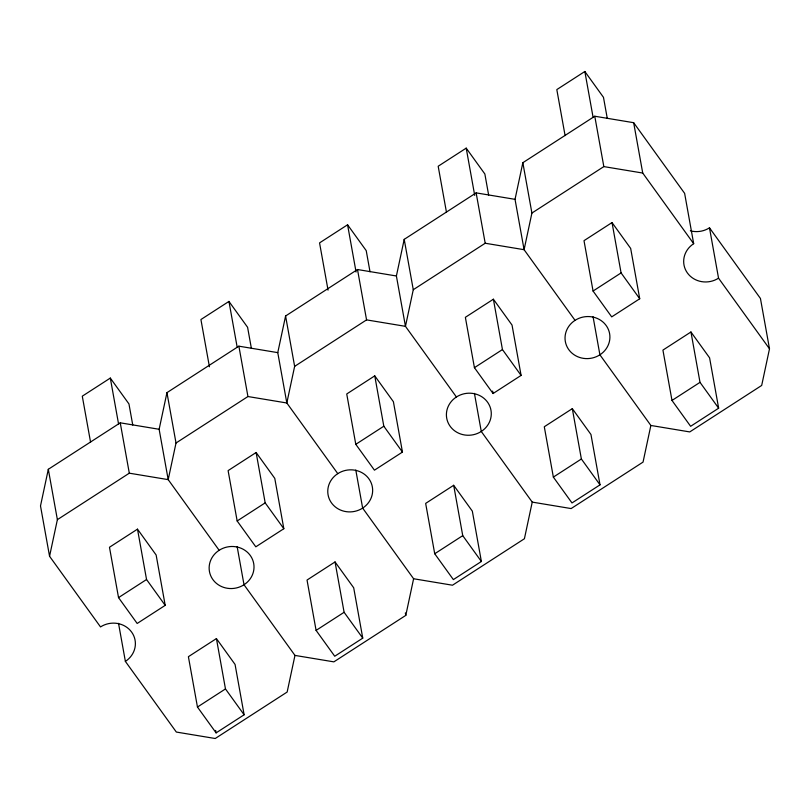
<?xml version="1.0" encoding="UTF-8"?>
<svg xmlns="http://www.w3.org/2000/svg" width="810" height="810" viewBox="0 0 810 810"><rect width="100%" height="100%" fill="white"/><g stroke="black" fill="none" stroke-linecap="round" stroke-linejoin="round"><path stroke-width="1.21" d="M219.156 550.284A22.488 20.989 -10.2 0 0 221.616 586.592A22.488 20.989 -10.2 0 0 253.975 565.684A22.488 20.989 -10.2 0 0 219.156 550.284L168.196 479.631L159.135 429.28L120.245 422.82L48.316 469.294L40.5 505.926L49.562 556.278L100.521 626.93A22.488 20.989 -10.2 0 1 131.635 632.094A22.488 20.989 -10.2 0 1 125.378 661.395L176.337 732.058L215.227 738.507L287.155 692.034L294.972 655.412L244.012 584.749L237.158 546.679M49.562 556.278L57.378 519.655L48.316 469.294M159.135 429.28L166.951 392.647L238.879 346.174L277.769 352.633L286.821 402.985L337.78 473.637A22.488 20.989 -10.2 0 1 372.61 489.037A22.488 20.989 -10.2 0 1 340.251 509.946A22.488 20.989 -10.2 0 1 337.78 473.637M166.951 392.647L176.013 443.009L168.196 479.631L129.306 473.182L57.378 519.655M277.769 352.633L285.586 316.001L357.504 269.527L396.394 275.987L405.456 326.339L456.415 396.991A22.488 20.989 -10.2 0 1 491.245 412.391A22.488 20.989 -10.2 0 1 458.885 433.299A22.488 20.989 -10.2 0 1 456.415 396.991M285.586 316.001L294.637 366.363L286.821 402.985L247.941 396.535L176.013 443.009M396.394 275.987L404.21 239.355L476.138 192.881L515.028 199.341L524.09 249.693L575.049 320.345A22.488 20.989 -10.2 0 1 609.869 335.745A22.488 20.989 -10.2 0 1 577.51 356.653A22.488 20.989 -10.2 0 1 575.049 320.345M404.21 239.355L413.272 289.717L405.456 326.339L366.565 319.889L294.637 366.363M294.972 655.412L333.862 661.861L405.79 615.387L413.606 578.755L362.647 508.103L355.792 470.033M515.028 199.341L522.845 162.709L594.773 116.235L633.663 122.695L684.622 193.347L693.684 243.699A22.488 20.989 -10.2 0 0 687.427 273A22.488 20.989 -10.2 0 0 718.541 278.164L769.5 348.816L761.683 385.449L689.755 431.922L650.865 425.463L599.906 354.81L593.062 316.74M522.845 162.709L531.907 213.06L524.09 249.693L485.2 243.243L413.272 289.717M474.427 393.387L481.272 431.457L532.231 502.109L524.414 538.741L452.496 585.215L413.606 578.755M650.865 425.463L643.049 462.095L571.121 508.569L532.231 502.109M132.759 425.068L128.952 403.927L110.312 378.078L82.286 396.181L90.568 442.189M251.394 348.421L247.587 327.281L228.946 301.431L200.92 319.535L209.425 366.788M370.018 271.775L366.221 250.634L347.571 224.785L319.555 242.889L328.05 290.142M488.653 195.129L484.856 173.988L466.206 148.139L438.18 166.242L446.462 212.25M607.287 118.483L603.48 97.342L584.84 71.493L556.814 89.596L565.096 135.604M531.907 213.06L603.835 166.597L642.725 173.046L693.684 243.699M137.498 529.153L109.472 547.256L118.533 597.618L137.173 623.467L165.2 605.364L156.138 555.002L137.498 529.153L146.549 579.514L165.2 605.364M256.122 452.507L228.106 470.61L237.158 520.972L255.808 546.821L283.834 528.717L274.772 478.356L256.122 452.507L265.184 502.868L283.834 528.717M374.757 375.86L346.731 393.964L355.792 444.325L374.443 470.175L402.459 452.071L393.397 401.709L374.757 375.86L383.818 426.222L402.459 452.071M493.391 299.214L465.365 317.317L474.427 367.679L493.067 393.528L521.093 375.415L512.031 325.063L493.391 299.214L502.453 349.566L521.093 375.415M612.026 222.568L584 240.671L593.062 291.033L611.702 316.882L639.728 298.768L630.666 248.417L612.026 222.568L621.088 272.919L639.728 298.768M118.533 597.618L146.549 579.514M237.158 520.972L265.184 502.868M355.792 444.325L383.818 426.222M474.427 367.679L502.453 349.566M593.062 291.033L621.088 272.919M216.422 638.584L188.396 656.687L197.458 707.039L216.098 732.888L244.124 714.784L235.062 664.433L216.422 638.584L225.474 688.935L244.124 714.784M335.046 561.938L307.031 580.041L316.092 630.393L334.733 656.242L362.758 638.138L353.697 587.787L335.046 561.938L344.108 612.289L362.758 638.138M453.681 485.291L425.655 503.395L434.717 553.746L453.367 579.596L481.383 561.492L472.331 511.14L453.681 485.291L462.743 535.643L481.383 561.492M572.316 408.645L544.29 426.748L553.351 477.1L571.992 502.949L600.018 484.846L590.956 434.484L572.316 408.645L581.378 458.997L600.018 484.846M690.95 331.989L662.924 350.102L671.986 400.454L690.626 426.303L718.652 408.2L709.59 357.838L690.95 331.989L700.012 382.35L718.652 408.2M197.458 707.039L225.474 688.935M316.092 630.393L344.108 612.289M434.717 553.746L462.743 535.643M553.351 477.1L581.378 458.997M671.986 400.454L700.012 382.35M690.353 230.799A22.488 20.989 -10.2 0 0 709.479 227.812L760.438 298.465L769.5 348.816M709.479 227.812L718.541 278.164M633.663 122.695L642.725 173.046M594.773 116.235L603.835 166.597M584.84 71.493L593.122 117.501M476.138 192.881L485.2 243.243M466.206 148.139L474.711 195.392M492.632 391.068L493.067 393.528M357.504 269.527L366.565 319.889M347.571 224.785L356.076 272.038M405.344 612.937L405.79 615.387M238.879 346.174L247.941 396.535M228.946 301.431L237.219 347.439M215.652 730.438L216.098 732.888M120.245 422.82L129.306 473.182M110.312 378.078L118.584 424.086M118.523 623.325L125.378 661.395"/></g></svg>
